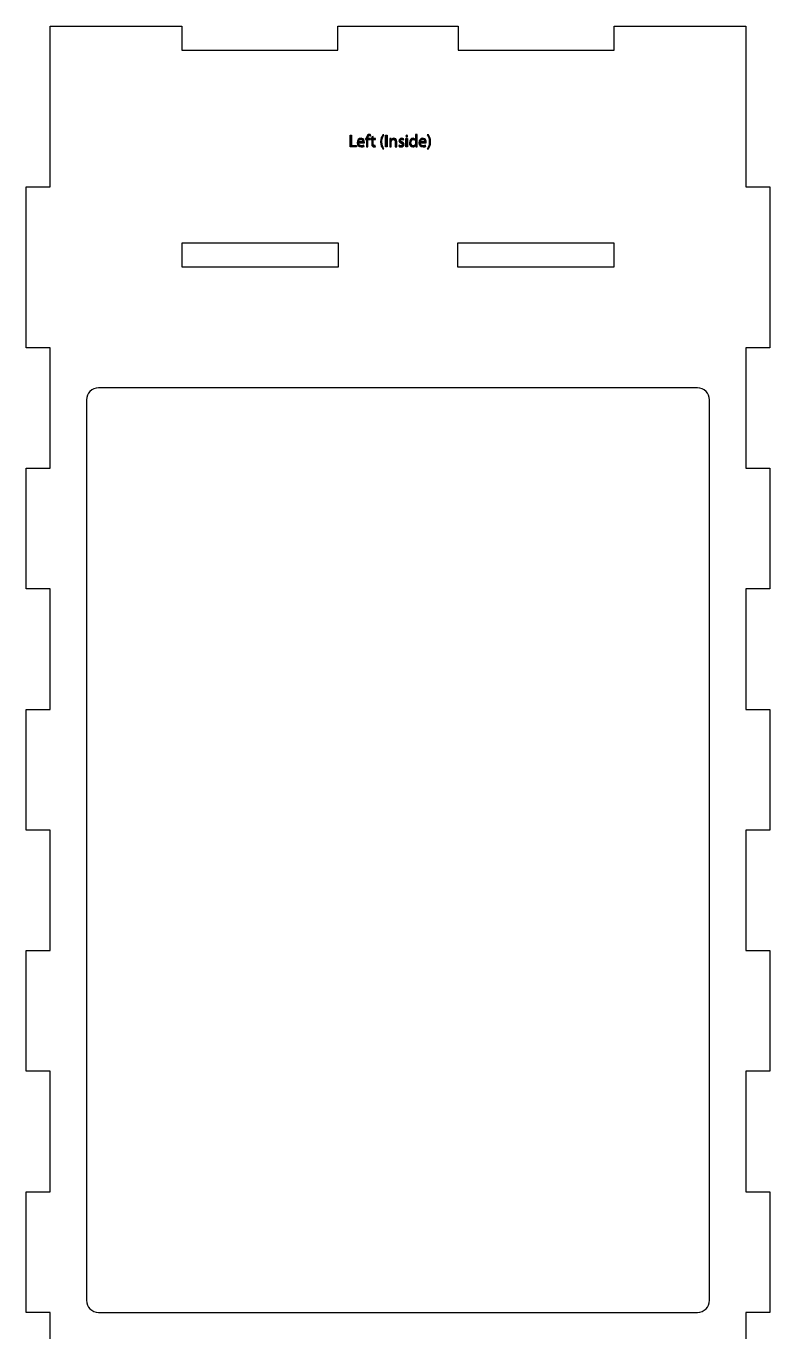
# Model space of a CAD drawing. Extents: x -743 to 1142, y -1188 to 1589.
# Drawn here: x 618 to 1142, y 669 to 1589 of the extents above; entities that cross this region are included whole.
import ezdxf

# ---------------------------------------------------------------- set-up
doc = ezdxf.new("R2010")
doc.units = 0
doc.header["$MEASUREMENT"] = 0
doc.layers.add('LAYER_1', color=7, linetype='CONTINUOUS')

# ---------------------------------------------------------------- blocks, each defined once
blk = doc.blocks.new('BLOCK_4')
at = {"layer": 'LAYER_1', "color": 7}
for points in [[(634.62, 1589.48), (727.45, 1589.48), (727.45, 1572.47), (837.29, 1572.47), (837.29, 1589.48), (922.33, 1589.48), (922.33, 1572.47), (1032.18, 1572.47), (1032.18, 1589.48), (1125.01, 1589.48), (1125.01, 1476.09), (1142.02, 1476.09), (1142.02, 1362.71), (1125.01, 1362.71), (1125.01, 1277.67), (1142.02, 1277.67), (1142.02, 1192.63), (1125.01, 1192.63), (1125.01, 1107.59), (1142.02, 1107.59), (1142.02, 1022.55), (1125.01, 1022.55), (1125.01, 937.51), (1142.02, 937.51), (1142.02, 852.47), (1125.01, 852.47), (1125.01, 767.43), (1142.02, 767.43), (1142.02, 682.39), (1125.01, 682.39), (1125.01, 597.35)], [(634.62, 597.35), (634.62, 682.39), (617.61, 682.39), (617.61, 767.43), (634.62, 767.43), (634.62, 852.47), (617.61, 852.47), (617.61, 937.51), (634.62, 937.51), (634.62, 1022.55), (617.61, 1022.55), (617.61, 1107.59), (634.62, 1107.59), (634.62, 1192.63), (617.61, 1192.63), (617.61, 1277.67), (634.62, 1277.67), (634.62, 1362.71), (617.61, 1362.71), (617.61, 1476.09), (634.62, 1476.09), (634.62, 1589.48)]]:
    blk.add_lwpolyline(points, dxfattribs=at)
blk = doc.blocks.new('BLOCK_10')
at = {"layer": 'LAYER_1'}
h = blk.add_hatch(color=1, dxfattribs=at)
h.dxf.hatch_style = 2
h.paths.add_polyline_path([(846.01, 1512.52), (847.06, 1512.52), (847.06, 1505.31), (850.52, 1505.31), (850.52, 1504.44), (846.01, 1504.44)])
h = blk.add_hatch(color=1, dxfattribs=at)
h.dxf.hatch_style = 2
edge = h.paths.add_edge_path()
edge.add_spline(control_points=[(852.07, 1507.15), (852.09, 1505.72), (852.99, 1505.13), (854.06, 1505.13), (854.81, 1505.13), (855.28, 1505.26), (855.66, 1505.43), (855.66, 1505.43), (855.86, 1504.68), (855.86, 1504.68), (855.48, 1504.51), (854.84, 1504.3), (853.91, 1504.3), (852.13, 1504.3), (851.06, 1505.49), (851.06, 1507.24), (851.06, 1508.99), (852.09, 1510.36), (853.78, 1510.36), (855.69, 1510.36), (856.18, 1508.71), (856.18, 1507.64), (856.18, 1507.42), (856.17, 1507.27), (856.14, 1507.15), (856.14, 1507.15), (852.07, 1507.15), (852.07, 1507.15)], knot_values=[0, 0, 0, 0, 1, 1, 1, 2, 2, 2, 3, 3, 3, 4, 4, 4, 5, 5, 5, 6, 6, 6, 7, 7, 7, 8, 8, 8, 9, 9, 9, 9], degree=3, periodic=1)
edge = h.paths.add_edge_path()
edge.add_spline(control_points=[(855.16, 1507.9), (855.17, 1508.56), (854.88, 1509.61), (853.7, 1509.61), (852.62, 1509.61), (852.16, 1508.63), (852.08, 1507.9), (852.08, 1507.9), (855.16, 1507.9), (855.16, 1507.9)], knot_values=[0, 0, 0, 0, 1, 1, 1, 2, 2, 2, 3, 3, 3, 3], degree=3, periodic=1)
h = blk.add_hatch(color=1, dxfattribs=at)
h.dxf.hatch_style = 2
edge = h.paths.add_edge_path()
edge.add_spline(control_points=[(857.6, 1504.44), (857.6, 1504.44), (857.6, 1509.44), (857.6, 1509.44), (857.6, 1509.44), (856.79, 1509.44), (856.79, 1509.44), (856.79, 1509.44), (856.79, 1510.24), (856.79, 1510.24), (856.79, 1510.24), (857.6, 1510.24), (857.6, 1510.24), (857.6, 1510.24), (857.6, 1510.52), (857.6, 1510.52), (857.6, 1511.33), (857.79, 1512.08), (858.27, 1512.54), (858.67, 1512.93), (859.19, 1513.08), (859.69, 1513.08), (860.07, 1513.08), (860.38, 1513), (860.58, 1512.92), (860.58, 1512.92), (860.44, 1512.1), (860.44, 1512.1), (860.29, 1512.17), (860.08, 1512.23), (859.77, 1512.23), (858.87, 1512.23), (858.64, 1511.45), (858.64, 1510.55), (858.64, 1510.55), (858.64, 1510.24), (858.64, 1510.24), (858.64, 1510.24), (860.04, 1510.24), (860.04, 1510.24), (860.04, 1510.24), (860.04, 1509.44), (860.04, 1509.44), (860.04, 1509.44), (858.64, 1509.44), (858.64, 1509.44), (858.64, 1509.44), (858.64, 1504.44), (858.64, 1504.44), (858.64, 1504.44), (857.6, 1504.44), (857.6, 1504.44)], knot_values=[0, 0, 0, 0, 1, 1, 1, 2, 2, 2, 3, 3, 3, 4, 4, 4, 5, 5, 5, 6, 6, 6, 7, 7, 7, 8, 8, 8, 9, 9, 9, 10, 10, 10, 11, 11, 11, 12, 12, 12, 13, 13, 13, 14, 14, 14, 15, 15, 15, 16, 16, 16, 17, 17, 17, 17], degree=3, periodic=1)
h = blk.add_hatch(color=1, dxfattribs=at)
h.dxf.hatch_style = 2
edge = h.paths.add_edge_path()
edge.add_spline(control_points=[(862.4, 1511.63), (862.4, 1511.63), (862.4, 1510.24), (862.4, 1510.24), (862.4, 1510.24), (863.91, 1510.24), (863.91, 1510.24), (863.91, 1510.24), (863.91, 1509.44), (863.91, 1509.44), (863.91, 1509.44), (862.4, 1509.44), (862.4, 1509.44), (862.4, 1509.44), (862.4, 1506.31), (862.4, 1506.31), (862.4, 1505.59), (862.6, 1505.18), (863.19, 1505.18), (863.48, 1505.18), (863.64, 1505.2), (863.8, 1505.25), (863.8, 1505.25), (863.85, 1504.45), (863.85, 1504.45), (863.64, 1504.38), (863.32, 1504.3), (862.91, 1504.3), (862.42, 1504.3), (862.03, 1504.47), (861.77, 1504.75), (861.49, 1505.07), (861.37, 1505.59), (861.37, 1506.27), (861.37, 1506.27), (861.37, 1509.44), (861.37, 1509.44), (861.37, 1509.44), (860.47, 1509.44), (860.47, 1509.44), (860.47, 1509.44), (860.47, 1510.24), (860.47, 1510.24), (860.47, 1510.24), (861.37, 1510.24), (861.37, 1510.24), (861.37, 1510.24), (861.37, 1511.32), (861.37, 1511.32), (861.37, 1511.32), (862.4, 1511.63), (862.4, 1511.63)], knot_values=[0, 0, 0, 0, 1, 1, 1, 2, 2, 2, 3, 3, 3, 4, 4, 4, 5, 5, 5, 6, 6, 6, 7, 7, 7, 8, 8, 8, 9, 9, 9, 10, 10, 10, 11, 11, 11, 12, 12, 12, 13, 13, 13, 14, 14, 14, 15, 15, 15, 16, 16, 16, 17, 17, 17, 17], degree=3, periodic=1)
h = blk.add_hatch(color=1, dxfattribs=at)
h.dxf.hatch_style = 2
edge = h.paths.add_edge_path()
edge.add_spline(control_points=[(869.92, 1512.76), (869.04, 1511.57), (868.42, 1510.03), (868.42, 1507.84), (868.42, 1505.71), (869.08, 1504.18), (869.92, 1502.99), (869.92, 1502.99), (869.11, 1502.99), (869.11, 1502.99), (868.35, 1503.98), (867.53, 1505.52), (867.53, 1507.85), (867.55, 1510.21), (868.35, 1511.75), (869.11, 1512.76), (869.11, 1512.76), (869.92, 1512.76), (869.92, 1512.76)], knot_values=[0, 0, 0, 0, 1, 1, 1, 2, 2, 2, 3, 3, 3, 4, 4, 4, 5, 5, 5, 6, 6, 6, 6], degree=3, periodic=1)
h = blk.add_hatch(color=1, dxfattribs=at)
h.dxf.hatch_style = 2
h.paths.add_polyline_path([(872.13, 1512.52), (872.13, 1504.44), (871.07, 1504.44), (871.07, 1512.52)])
h = blk.add_hatch(color=1, dxfattribs=at)
h.dxf.hatch_style = 2
edge = h.paths.add_edge_path()
edge.add_spline(control_points=[(874.04, 1508.67), (874.04, 1509.28), (874.03, 1509.76), (873.99, 1510.24), (873.99, 1510.24), (874.93, 1510.24), (874.93, 1510.24), (874.93, 1510.24), (874.99, 1509.28), (874.99, 1509.28), (874.99, 1509.28), (875.01, 1509.28), (875.01, 1509.28), (875.3, 1509.82), (875.97, 1510.36), (876.93, 1510.36), (877.73, 1510.36), (878.98, 1509.88), (878.98, 1507.89), (878.98, 1507.89), (878.98, 1504.44), (878.98, 1504.44), (878.98, 1504.44), (877.92, 1504.44), (877.92, 1504.44), (877.92, 1504.44), (877.92, 1507.78), (877.92, 1507.78), (877.92, 1508.72), (877.58, 1509.5), (876.58, 1509.5), (875.9, 1509.5), (875.36, 1509.01), (875.17, 1508.42), (875.12, 1508.29), (875.09, 1508.11), (875.09, 1507.93), (875.09, 1507.93), (875.09, 1504.44), (875.09, 1504.44), (875.09, 1504.44), (874.04, 1504.44), (874.04, 1504.44), (874.04, 1504.44), (874.04, 1508.67), (874.04, 1508.67)], knot_values=[0, 0, 0, 0, 1, 1, 1, 2, 2, 2, 3, 3, 3, 4, 4, 4, 5, 5, 5, 6, 6, 6, 7, 7, 7, 8, 8, 8, 9, 9, 9, 10, 10, 10, 11, 11, 11, 12, 12, 12, 13, 13, 13, 14, 14, 14, 15, 15, 15, 15], degree=3, periodic=1)
h = blk.add_hatch(color=1, dxfattribs=at)
h.dxf.hatch_style = 2
edge = h.paths.add_edge_path()
edge.add_spline(control_points=[(880.55, 1505.5), (880.88, 1505.31), (881.43, 1505.1), (881.96, 1505.1), (882.71, 1505.1), (883.07, 1505.47), (883.07, 1505.96), (883.07, 1506.46), (882.77, 1506.73), (882.01, 1507.01), (880.95, 1507.4), (880.46, 1507.96), (880.46, 1508.66), (880.46, 1509.59), (881.23, 1510.36), (882.46, 1510.36), (883.05, 1510.36), (883.56, 1510.21), (883.88, 1510), (883.88, 1510), (883.62, 1509.23), (883.62, 1509.23), (883.4, 1509.38), (882.98, 1509.58), (882.44, 1509.58), (881.81, 1509.58), (881.48, 1509.22), (881.48, 1508.79), (881.48, 1508.31), (881.81, 1508.09), (882.57, 1507.79), (883.56, 1507.42), (884.09, 1506.92), (884.09, 1506.06), (884.09, 1505.02), (883.29, 1504.3), (881.93, 1504.3), (881.3, 1504.3), (880.71, 1504.47), (880.3, 1504.71), (880.3, 1504.71), (880.55, 1505.5), (880.55, 1505.5)], knot_values=[0, 0, 0, 0, 1, 1, 1, 2, 2, 2, 3, 3, 3, 4, 4, 4, 5, 5, 5, 6, 6, 6, 7, 7, 7, 8, 8, 8, 9, 9, 9, 10, 10, 10, 11, 11, 11, 12, 12, 12, 13, 13, 13, 14, 14, 14, 14], degree=3, periodic=1)
h = blk.add_hatch(color=1, dxfattribs=at)
h.dxf.hatch_style = 2
edge = h.paths.add_edge_path()
edge.add_spline(control_points=[(886.62, 1511.87), (886.62, 1511.51), (886.37, 1511.22), (885.95, 1511.22), (885.57, 1511.22), (885.32, 1511.51), (885.32, 1511.87), (885.32, 1512.23), (885.58, 1512.53), (885.98, 1512.53), (886.36, 1512.53), (886.62, 1512.24), (886.62, 1511.87)], knot_values=[0, 0, 0, 0, 1, 1, 1, 2, 2, 2, 3, 3, 3, 4, 4, 4, 4], degree=3, periodic=1)
h.paths.add_polyline_path([(885.45, 1504.44), (885.45, 1510.24), (886.51, 1510.24), (886.51, 1504.44)])
h = blk.add_hatch(color=1, dxfattribs=at)
h.dxf.hatch_style = 2
edge = h.paths.add_edge_path()
edge.add_spline(control_points=[(893.26, 1512.95), (893.26, 1512.95), (893.26, 1505.94), (893.26, 1505.94), (893.26, 1505.42), (893.28, 1504.83), (893.31, 1504.44), (893.31, 1504.44), (892.37, 1504.44), (892.37, 1504.44), (892.37, 1504.44), (892.32, 1505.44), (892.32, 1505.44), (892.32, 1505.44), (892.29, 1505.44), (892.29, 1505.44), (891.98, 1504.8), (891.28, 1504.3), (890.33, 1504.3), (888.93, 1504.3), (887.84, 1505.49), (887.84, 1507.25), (887.83, 1509.19), (889.04, 1510.36), (890.44, 1510.36), (891.34, 1510.36), (891.93, 1509.94), (892.19, 1509.49), (892.19, 1509.49), (892.22, 1509.49), (892.22, 1509.49), (892.22, 1509.49), (892.22, 1512.95), (892.22, 1512.95), (892.22, 1512.95), (893.26, 1512.95), (893.26, 1512.95)], knot_values=[0, 0, 0, 0, 1, 1, 1, 2, 2, 2, 3, 3, 3, 4, 4, 4, 5, 5, 5, 6, 6, 6, 7, 7, 7, 8, 8, 8, 9, 9, 9, 10, 10, 10, 11, 11, 11, 12, 12, 12, 12], degree=3, periodic=1)
edge = h.paths.add_edge_path()
edge.add_spline(control_points=[(892.22, 1507.88), (892.22, 1508.01), (892.2, 1508.19), (892.17, 1508.32), (892.01, 1508.98), (891.44, 1509.53), (890.64, 1509.53), (889.55, 1509.53), (888.91, 1508.57), (888.91, 1507.3), (888.91, 1506.13), (889.49, 1505.16), (890.62, 1505.16), (891.33, 1505.16), (891.98, 1505.64), (892.17, 1506.42), (892.2, 1506.56), (892.22, 1506.7), (892.22, 1506.87), (892.22, 1506.87), (892.22, 1507.88), (892.22, 1507.88)], knot_values=[0, 0, 0, 0, 1, 1, 1, 2, 2, 2, 3, 3, 3, 4, 4, 4, 5, 5, 5, 6, 6, 6, 7, 7, 7, 7], degree=3, periodic=1)
h = blk.add_hatch(color=1, dxfattribs=at)
h.dxf.hatch_style = 2
edge = h.paths.add_edge_path()
edge.add_spline(control_points=[(895.61, 1507.15), (895.64, 1505.72), (896.54, 1505.13), (897.6, 1505.13), (898.36, 1505.13), (898.83, 1505.26), (899.21, 1505.43), (899.21, 1505.43), (899.4, 1504.68), (899.4, 1504.68), (899.03, 1504.51), (898.38, 1504.3), (897.46, 1504.3), (895.67, 1504.3), (894.61, 1505.49), (894.61, 1507.24), (894.61, 1508.99), (895.64, 1510.36), (897.33, 1510.36), (899.24, 1510.36), (899.73, 1508.71), (899.73, 1507.64), (899.73, 1507.42), (899.71, 1507.27), (899.69, 1507.15), (899.69, 1507.15), (895.61, 1507.15), (895.61, 1507.15)], knot_values=[0, 0, 0, 0, 1, 1, 1, 2, 2, 2, 3, 3, 3, 4, 4, 4, 5, 5, 5, 6, 6, 6, 7, 7, 7, 8, 8, 8, 9, 9, 9, 9], degree=3, periodic=1)
edge = h.paths.add_edge_path()
edge.add_spline(control_points=[(898.71, 1507.9), (898.72, 1508.56), (898.43, 1509.61), (897.24, 1509.61), (896.17, 1509.61), (895.71, 1508.63), (895.62, 1507.9), (895.62, 1507.9), (898.71, 1507.9), (898.71, 1507.9)], knot_values=[0, 0, 0, 0, 1, 1, 1, 2, 2, 2, 3, 3, 3, 3], degree=3, periodic=1)
h = blk.add_hatch(color=1, dxfattribs=at)
h.dxf.hatch_style = 2
edge = h.paths.add_edge_path()
edge.add_spline(control_points=[(900.4, 1502.99), (901.24, 1504.17), (901.9, 1505.72), (901.9, 1507.88), (901.9, 1510.04), (901.25, 1511.56), (900.4, 1512.76), (900.4, 1512.76), (901.22, 1512.76), (901.22, 1512.76), (901.97, 1511.78), (902.79, 1510.23), (902.79, 1507.88), (902.78, 1505.53), (901.97, 1503.99), (901.22, 1502.99), (901.22, 1502.99), (900.4, 1502.99), (900.4, 1502.99)], knot_values=[0, 0, 0, 0, 1, 1, 1, 2, 2, 2, 3, 3, 3, 4, 4, 4, 5, 5, 5, 6, 6, 6, 6], degree=3, periodic=1)
for points in [[(846.01, 1512.52), (847.06, 1512.52), (847.06, 1505.31), (850.52, 1505.31), (850.52, 1504.44), (846.01, 1504.44), (846.01, 1512.52)], [(872.13, 1512.52), (872.13, 1504.44), (871.07, 1504.44), (871.07, 1512.52), (872.13, 1512.52)], [(885.45, 1504.44), (885.45, 1510.24), (886.51, 1510.24), (886.51, 1504.44), (885.45, 1504.44)]]:
    blk.add_lwpolyline(points, dxfattribs=at)
for points, knots in [([(852.07, 1507.15), (852.09, 1505.72), (852.99, 1505.13), (854.06, 1505.13), (854.81, 1505.13), (855.28, 1505.26), (855.66, 1505.43), (855.66, 1505.43), (855.86, 1504.68), (855.86, 1504.68), (855.48, 1504.51), (854.84, 1504.3), (853.91, 1504.3), (852.13, 1504.3), (851.06, 1505.49), (851.06, 1507.24), (851.06, 1508.99), (852.09, 1510.36), (853.78, 1510.36), (855.69, 1510.36), (856.18, 1508.71), (856.18, 1507.64), (856.18, 1507.42), (856.17, 1507.27), (856.14, 1507.15), (856.14, 1507.15), (852.07, 1507.15), (852.07, 1507.15)], [0, 0, 0, 0, 1, 1, 1, 2, 2, 2, 3, 3, 3, 4, 4, 4, 5, 5, 5, 6, 6, 6, 7, 7, 7, 8, 8, 8, 9, 9, 9, 9]), ([(857.6, 1504.44), (857.6, 1504.44), (857.6, 1509.44), (857.6, 1509.44), (857.6, 1509.44), (856.79, 1509.44), (856.79, 1509.44), (856.79, 1509.44), (856.79, 1510.24), (856.79, 1510.24), (856.79, 1510.24), (857.6, 1510.24), (857.6, 1510.24), (857.6, 1510.24), (857.6, 1510.52), (857.6, 1510.52), (857.6, 1511.33), (857.79, 1512.08), (858.27, 1512.54), (858.67, 1512.93), (859.19, 1513.08), (859.69, 1513.08), (860.07, 1513.08), (860.38, 1513), (860.58, 1512.92), (860.58, 1512.92), (860.44, 1512.1), (860.44, 1512.1), (860.29, 1512.17), (860.08, 1512.23), (859.77, 1512.23), (858.87, 1512.23), (858.64, 1511.45), (858.64, 1510.55), (858.64, 1510.55), (858.64, 1510.24), (858.64, 1510.24), (858.64, 1510.24), (860.04, 1510.24), (860.04, 1510.24), (860.04, 1510.24), (860.04, 1509.44), (860.04, 1509.44), (860.04, 1509.44), (858.64, 1509.44), (858.64, 1509.44), (858.64, 1509.44), (858.64, 1504.44), (858.64, 1504.44), (858.64, 1504.44), (857.6, 1504.44), (857.6, 1504.44)], [0, 0, 0, 0, 1, 1, 1, 2, 2, 2, 3, 3, 3, 4, 4, 4, 5, 5, 5, 6, 6, 6, 7, 7, 7, 8, 8, 8, 9, 9, 9, 10, 10, 10, 11, 11, 11, 12, 12, 12, 13, 13, 13, 14, 14, 14, 15, 15, 15, 16, 16, 16, 17, 17, 17, 17]), ([(862.4, 1511.63), (862.4, 1511.63), (862.4, 1510.24), (862.4, 1510.24), (862.4, 1510.24), (863.91, 1510.24), (863.91, 1510.24), (863.91, 1510.24), (863.91, 1509.44), (863.91, 1509.44), (863.91, 1509.44), (862.4, 1509.44), (862.4, 1509.44), (862.4, 1509.44), (862.4, 1506.31), (862.4, 1506.31), (862.4, 1505.59), (862.6, 1505.18), (863.19, 1505.18), (863.48, 1505.18), (863.64, 1505.2), (863.8, 1505.25), (863.8, 1505.25), (863.85, 1504.45), (863.85, 1504.45), (863.64, 1504.38), (863.32, 1504.3), (862.91, 1504.3), (862.42, 1504.3), (862.03, 1504.47), (861.77, 1504.75), (861.49, 1505.07), (861.37, 1505.59), (861.37, 1506.27), (861.37, 1506.27), (861.37, 1509.44), (861.37, 1509.44), (861.37, 1509.44), (860.47, 1509.44), (860.47, 1509.44), (860.47, 1509.44), (860.47, 1510.24), (860.47, 1510.24), (860.47, 1510.24), (861.37, 1510.24), (861.37, 1510.24), (861.37, 1510.24), (861.37, 1511.32), (861.37, 1511.32), (861.37, 1511.32), (862.4, 1511.63), (862.4, 1511.63)], [0, 0, 0, 0, 1, 1, 1, 2, 2, 2, 3, 3, 3, 4, 4, 4, 5, 5, 5, 6, 6, 6, 7, 7, 7, 8, 8, 8, 9, 9, 9, 10, 10, 10, 11, 11, 11, 12, 12, 12, 13, 13, 13, 14, 14, 14, 15, 15, 15, 16, 16, 16, 17, 17, 17, 17]), ([(869.92, 1512.76), (869.04, 1511.57), (868.42, 1510.03), (868.42, 1507.84), (868.42, 1505.71), (869.08, 1504.18), (869.92, 1502.99), (869.92, 1502.99), (869.11, 1502.99), (869.11, 1502.99), (868.35, 1503.98), (867.53, 1505.52), (867.53, 1507.85), (867.55, 1510.21), (868.35, 1511.75), (869.11, 1512.76), (869.11, 1512.76), (869.92, 1512.76), (869.92, 1512.76)], [0, 0, 0, 0, 1, 1, 1, 2, 2, 2, 3, 3, 3, 4, 4, 4, 5, 5, 5, 6, 6, 6, 6]), ([(874.04, 1508.67), (874.04, 1509.28), (874.03, 1509.76), (873.99, 1510.24), (873.99, 1510.24), (874.93, 1510.24), (874.93, 1510.24), (874.93, 1510.24), (874.99, 1509.28), (874.99, 1509.28), (874.99, 1509.28), (875.01, 1509.28), (875.01, 1509.28), (875.3, 1509.82), (875.97, 1510.36), (876.93, 1510.36), (877.73, 1510.36), (878.98, 1509.88), (878.98, 1507.89), (878.98, 1507.89), (878.98, 1504.44), (878.98, 1504.44), (878.98, 1504.44), (877.92, 1504.44), (877.92, 1504.44), (877.92, 1504.44), (877.92, 1507.78), (877.92, 1507.78), (877.92, 1508.72), (877.58, 1509.5), (876.58, 1509.5), (875.9, 1509.5), (875.36, 1509.01), (875.17, 1508.42), (875.12, 1508.29), (875.09, 1508.11), (875.09, 1507.93), (875.09, 1507.93), (875.09, 1504.44), (875.09, 1504.44), (875.09, 1504.44), (874.04, 1504.44), (874.04, 1504.44), (874.04, 1504.44), (874.04, 1508.67), (874.04, 1508.67)], [0, 0, 0, 0, 1, 1, 1, 2, 2, 2, 3, 3, 3, 4, 4, 4, 5, 5, 5, 6, 6, 6, 7, 7, 7, 8, 8, 8, 9, 9, 9, 10, 10, 10, 11, 11, 11, 12, 12, 12, 13, 13, 13, 14, 14, 14, 15, 15, 15, 15]), ([(880.55, 1505.5), (880.88, 1505.31), (881.43, 1505.1), (881.96, 1505.1), (882.71, 1505.1), (883.07, 1505.47), (883.07, 1505.96), (883.07, 1506.46), (882.77, 1506.73), (882.01, 1507.01), (880.95, 1507.4), (880.46, 1507.96), (880.46, 1508.66), (880.46, 1509.59), (881.23, 1510.36), (882.46, 1510.36), (883.05, 1510.36), (883.56, 1510.21), (883.88, 1510), (883.88, 1510), (883.62, 1509.23), (883.62, 1509.23), (883.4, 1509.38), (882.98, 1509.58), (882.44, 1509.58), (881.81, 1509.58), (881.48, 1509.22), (881.48, 1508.79), (881.48, 1508.31), (881.81, 1508.09), (882.57, 1507.79), (883.56, 1507.42), (884.09, 1506.92), (884.09, 1506.06), (884.09, 1505.02), (883.29, 1504.3), (881.93, 1504.3), (881.3, 1504.3), (880.71, 1504.47), (880.3, 1504.71), (880.3, 1504.71), (880.55, 1505.5), (880.55, 1505.5)], [0, 0, 0, 0, 1, 1, 1, 2, 2, 2, 3, 3, 3, 4, 4, 4, 5, 5, 5, 6, 6, 6, 7, 7, 7, 8, 8, 8, 9, 9, 9, 10, 10, 10, 11, 11, 11, 12, 12, 12, 13, 13, 13, 14, 14, 14, 14]), ([(886.62, 1511.87), (886.62, 1511.51), (886.37, 1511.22), (885.95, 1511.22), (885.57, 1511.22), (885.32, 1511.51), (885.32, 1511.87), (885.32, 1512.23), (885.58, 1512.53), (885.98, 1512.53), (886.36, 1512.53), (886.62, 1512.24), (886.62, 1511.87)], [0, 0, 0, 0, 1, 1, 1, 2, 2, 2, 3, 3, 3, 4, 4, 4, 4]), ([(893.26, 1512.95), (893.26, 1512.95), (893.26, 1505.94), (893.26, 1505.94), (893.26, 1505.42), (893.28, 1504.83), (893.31, 1504.44), (893.31, 1504.44), (892.37, 1504.44), (892.37, 1504.44), (892.37, 1504.44), (892.32, 1505.44), (892.32, 1505.44), (892.32, 1505.44), (892.29, 1505.44), (892.29, 1505.44), (891.98, 1504.8), (891.28, 1504.3), (890.33, 1504.3), (888.93, 1504.3), (887.84, 1505.49), (887.84, 1507.25), (887.83, 1509.19), (889.04, 1510.36), (890.44, 1510.36), (891.34, 1510.36), (891.93, 1509.94), (892.19, 1509.49), (892.19, 1509.49), (892.22, 1509.49), (892.22, 1509.49), (892.22, 1509.49), (892.22, 1512.95), (892.22, 1512.95), (892.22, 1512.95), (893.26, 1512.95), (893.26, 1512.95)], [0, 0, 0, 0, 1, 1, 1, 2, 2, 2, 3, 3, 3, 4, 4, 4, 5, 5, 5, 6, 6, 6, 7, 7, 7, 8, 8, 8, 9, 9, 9, 10, 10, 10, 11, 11, 11, 12, 12, 12, 12]), ([(895.61, 1507.15), (895.64, 1505.72), (896.54, 1505.13), (897.6, 1505.13), (898.36, 1505.13), (898.83, 1505.26), (899.21, 1505.43), (899.21, 1505.43), (899.4, 1504.68), (899.4, 1504.68), (899.03, 1504.51), (898.38, 1504.3), (897.46, 1504.3), (895.67, 1504.3), (894.61, 1505.49), (894.61, 1507.24), (894.61, 1508.99), (895.64, 1510.36), (897.33, 1510.36), (899.24, 1510.36), (899.73, 1508.71), (899.73, 1507.64), (899.73, 1507.42), (899.71, 1507.27), (899.69, 1507.15), (899.69, 1507.15), (895.61, 1507.15), (895.61, 1507.15)], [0, 0, 0, 0, 1, 1, 1, 2, 2, 2, 3, 3, 3, 4, 4, 4, 5, 5, 5, 6, 6, 6, 7, 7, 7, 8, 8, 8, 9, 9, 9, 9]), ([(900.4, 1502.99), (901.24, 1504.17), (901.9, 1505.72), (901.9, 1507.88), (901.9, 1510.04), (901.25, 1511.56), (900.4, 1512.76), (900.4, 1512.76), (901.22, 1512.76), (901.22, 1512.76), (901.97, 1511.78), (902.79, 1510.23), (902.79, 1507.88), (902.78, 1505.53), (901.97, 1503.99), (901.22, 1502.99), (901.22, 1502.99), (900.4, 1502.99), (900.4, 1502.99)], [0, 0, 0, 0, 1, 1, 1, 2, 2, 2, 3, 3, 3, 4, 4, 4, 5, 5, 5, 6, 6, 6, 6]), ([(855.16, 1507.9), (855.17, 1508.56), (854.88, 1509.61), (853.7, 1509.61), (852.62, 1509.61), (852.16, 1508.63), (852.08, 1507.9), (852.08, 1507.9), (855.16, 1507.9), (855.16, 1507.9)], [0, 0, 0, 0, 1, 1, 1, 2, 2, 2, 3, 3, 3, 3]), ([(892.22, 1507.88), (892.22, 1508.01), (892.2, 1508.19), (892.17, 1508.32), (892.01, 1508.98), (891.44, 1509.53), (890.64, 1509.53), (889.55, 1509.53), (888.91, 1508.57), (888.91, 1507.3), (888.91, 1506.13), (889.49, 1505.16), (890.62, 1505.16), (891.33, 1505.16), (891.98, 1505.64), (892.17, 1506.42), (892.2, 1506.56), (892.22, 1506.7), (892.22, 1506.87), (892.22, 1506.87), (892.22, 1507.88), (892.22, 1507.88)], [0, 0, 0, 0, 1, 1, 1, 2, 2, 2, 3, 3, 3, 4, 4, 4, 5, 5, 5, 6, 6, 6, 7, 7, 7, 7]), ([(898.71, 1507.9), (898.72, 1508.56), (898.43, 1509.61), (897.24, 1509.61), (896.17, 1509.61), (895.71, 1508.63), (895.62, 1507.9), (895.62, 1507.9), (898.71, 1507.9), (898.71, 1507.9)], [0, 0, 0, 0, 1, 1, 1, 2, 2, 2, 3, 3, 3, 3])]:
    blk.add_open_spline(points, degree=3, knots=knots, dxfattribs=at)

msp = doc.modelspace()

# ---------------------------------------------------------------- linework, layer by layer
at = {"layer": 'LAYER_1', "color": 7}
for points in [[(727.73, 1436.55), (837.57, 1436.55), (837.57, 1419.54), (727.73, 1419.54), (727.73, 1436.55)], [(922.06, 1436.55), (1031.9, 1436.55), (1031.9, 1419.54), (922.06, 1419.54), (922.06, 1436.55)]]:
    msp.add_lwpolyline(points, dxfattribs=at)
msp.add_open_spline([(1099.5, 690.89), (1099.5, 686.2), (1095.69, 682.39), (1091, 682.39), (1091, 682.39), (668.64, 682.39), (668.64, 682.39), (663.94, 682.39), (660.13, 686.2), (660.13, 690.89), (660.13, 690.89), (660.13, 1325.85), (660.13, 1325.85), (660.13, 1330.55), (663.94, 1334.36), (668.64, 1334.36), (668.64, 1334.36), (1091, 1334.36), (1091, 1334.36), (1095.69, 1334.36), (1099.5, 1330.55), (1099.5, 1325.85), (1099.5, 1325.85), (1099.5, 690.89), (1099.5, 690.89)], degree=3, knots=[0, 0, 0, 0, 1, 1, 1, 2, 2, 2, 3, 3, 3, 4, 4, 4, 5, 5, 5, 6, 6, 6, 7, 7, 7, 8, 8, 8, 8], dxfattribs=at)

# ---------------------------------------------------------------- block references
at = {"layer": 'LAYER_1'}
for name in ['BLOCK_4', 'BLOCK_10']:
    msp.add_blockref(name, (0, 0), dxfattribs=at)

doc.saveas('drawing.dxf')
